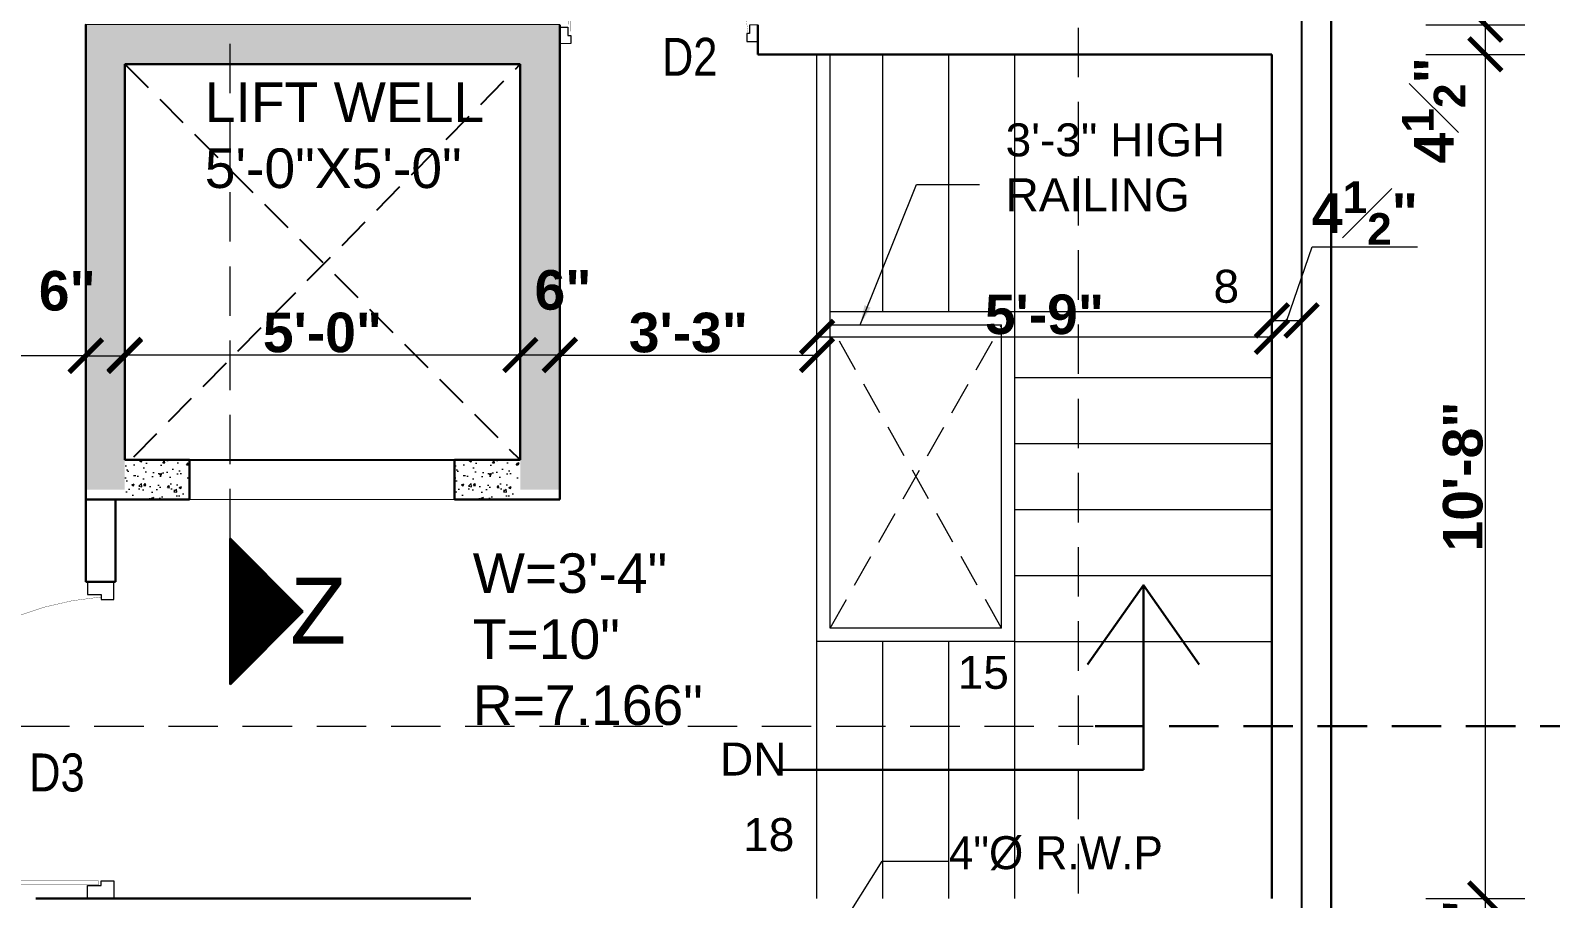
# Model space of a CAD drawing. Header units: feet. Extents: x 18471 to 30550, y -13540 to -11719.
# Drawn here: x 21034.9 to 21265.4, y -12979.7 to -12848 of the extents above; entities that cross this region are included whole.
import ezdxf

# ---------------------------------------------------------------- set-up
doc = ezdxf.new("R2010")
doc.units = ezdxf.units.FT
doc.header["$MEASUREMENT"] = 0
doc.header["$PDMODE"] = 2
doc.linetypes.add('ACAD_ISO04W100', pattern=[30, 24, -3, 0, -3])
doc.linetypes.add('DASHED', pattern=[0.75, 0.5, -0.25])
doc.layers.get('0').update_dxf_attribs({"lineweight": 30})
doc.layers.add('BLK_1_FLR_1_BLT_UP_AREA', color=25, linetype='Continuous', true_color=0x995f4c, plot=False)
for name, color, linetype, lineweight in [('BLK_1_FLR_1_LIFT_1', 7, 'Continuous', 0), ('center line', 253, 'ACAD_ISO04W100', 5), ('DIM', 7, 'Continuous', 18), ('DOOR', 32, 'Continuous', 13), ('HATCH', 9, 'Continuous', 20), ('JOINERY TEXT', 193, 'Continuous', 0), ('P-SOIL', 6, 'Continuous', 18), ('SANTRY TEXT', 174, 'Continuous', 9), ('SPECS', 7, 'Continuous', 13), ('stairs', 22, 'Continuous', 20), ('TEXT', 7, 'Continuous', 30), ('WALL', 10, 'Continuous', 30)]:
    doc.layers.add(name, color=color, linetype=linetype, lineweight=lineweight)
doc.layers.add('W2', color=173, linetype='Continuous')
doc.styles.add('AR. TEXT 01', font='arialbd.ttf')
doc.styles.add('DIM TEXT', font='GOTHIC.TTF', dxfattribs={"height": 5})
doc.styles.get("Standard").update_dxf_attribs({"font": 'ARIALN.TTF'})
doc.styles.add('TEX02', font='GARA.TTF')
doc.dimstyles.new('DIM 50', dxfattribs={"dimtxt": 6, "dimasz": 3, "dimexe": 6, "dimexo": 4, "dimgap": 0.3125, "dimtad": 1, "dimzin": 3, "dimdsep": 46, "dimlunit": 4, "dimtxsty": 'AR. TEXT 01', "dimblk": 'DOT', "dimcen": 0.09, "dimclrd": 5, "dimclre": 5, "dimclrt": 5, "dimazin": 0, "dimtfac": 0.8, "dimtofl": 0, "dimtmove": 1, "dimatfit": 3, "dimfxl": 6, "dimfxlon": 1, "dimfrac": 1, "dimtolj": 1, "dimtzin": 0, "dimlwd": -1, "dimlwe": -1, "dimarcsym": 1})
doc.dimstyles.new('DIM STYLE', dxfattribs={"dimtxt": 5, "dimasz": 3, "dimexe": 0, "dimexo": 0, "dimgap": 1.5, "dimtad": 1, "dimdec": 4, "dimzin": 3, "dimdsep": 46, "dimlunit": 4, "dimtxsty": 'DIM TEXT', "dimblk": 'ARCHTICK', "dimcen": 0, "dimdle": 1, "dimclrd": 256, "dimclre": 253, "dimclrt": 256, "dimadec": 0, "dimazin": 0, "dimtfac": 0.75, "dimtdec": 4, "dimtofl": 0, "dimtmove": 1, "dimatfit": 3, "dimfxl": 1, "dimfrac": 1, "dimtolj": 1, "dimtzin": 0, "dimlwd": -1, "dimlwe": -1, "dimarcsym": 0})

# ---------------------------------------------------------------- blocks, each defined once
blk = doc.blocks.new('_Dot')
at = {"color": 0, "linetype": 'ByBlock', "lineweight": -2}
blk.add_line((-0.5, 0), (-1, 0), dxfattribs=at)
at = {"color": 0, "linetype": 'ByBlock', "const_width": 0.5}
blk.add_lwpolyline([(-0.25, 0, 1), (0.25, 0, 1)], format="xyb", close=True, dxfattribs=at)
blk = doc.blocks.new('A$Cb508cf72')
at = {"layer": 'DOOR'}
for points in [[(1.59, 31.98), (1.59, 33.65), (2.17, 33.65), (2.17, 35.23), (0, 35.23), (0, 31.98), (1.59, 31.98)], [(37.41, 31.98), (37.41, 33.65), (36.83, 33.65), (36.83, 35.23), (39, 35.23), (39, 31.98), (37.41, 31.98)]]:
    blk.add_lwpolyline(points, dxfattribs=at)
at = {"layer": 'DOOR', "const_width": 0.0364}
blk.add_lwpolyline([(37.12, 33.65, -0.383411), (1.68, 0.02, -0.414214)], format="xyb", dxfattribs=at)
blk.add_lwpolyline([(1.68, 0.02), (1.68, 33.34), (2.19, 33.34), (2.19, 0.02)], dxfattribs=at)
blk = doc.blocks.new('_ArchTick')
at = {"color": 0, "linetype": 'ByBlock', "const_width": 0.15}
blk.add_lwpolyline([(-0.5, -0.5), (0.5, 0.5)], dxfattribs=at)
blk = doc.blocks.new('*D154')
at = {"layer": 'Defpoints', "color": 0, "ltscale": 5, "transparency": 16777216}
for p in [(21223.18, -12790.66), (21223.18, -12847.16), (21255.54, -12847.16)]:
    blk.add_point(p, dxfattribs=at)
at = {"layer": 'DIM', "ltscale": 5, "transparency": 16777216}
for p, q in [((21246.54, -12790.66), (21261.54, -12790.66)), ((21255.54, -12790.66), (21255.54, -12847.16)), ((21246.54, -12847.16), (21261.54, -12847.16))]:
    blk.add_line(p, q, dxfattribs=at)
at = {"layer": 'DIM', "ltscale": 5, "transparency": 16777216, "xscale": 5, "yscale": 5, "zscale": 5}
for p, rotation in [((21255.54, -12790.66), 90), ((21255.54, -12847.16), 270)]:
    blk.add_blockref('_ArchTick', p, dxfattribs=dict(at, rotation=rotation))
at = {"layer": 'DIM', "ltscale": 5, "transparency": 16777216, "insert": (21250.35, -12818.91), "char_height": 6, "attachment_point": 5, "rotation": 90, "style": 'AR. TEXT 01'}
blk.add_mtext('\\A1;4\'-8{\\H0.8x;\\S1#2;}"', dxfattribs=at)
blk = doc.blocks.new('*D155')
at = {"layer": 'Defpoints', "color": 0, "ltscale": 5, "transparency": 16777216}
for p in [(21223.18, -12847.16), (21223.18, -12851.66), (21255.54, -12851.66)]:
    blk.add_point(p, dxfattribs=at)
at = {"layer": 'DIM', "ltscale": 5, "transparency": 16777216}
for p, q in [((21246.54, -12847.16), (21261.54, -12847.16)), ((21255.54, -12847.16), (21255.54, -12851.66)), ((21246.54, -12851.66), (21261.54, -12851.66))]:
    blk.add_line(p, q, dxfattribs=at)
at = {"layer": 'DIM', "ltscale": 5, "transparency": 16777216, "xscale": 5, "yscale": 5, "zscale": 5}
for p, rotation in [((21255.54, -12847.16), 90), ((21255.54, -12851.66), 270)]:
    blk.add_blockref('_ArchTick', p, dxfattribs=dict(at, rotation=rotation))
at = {"layer": 'DIM', "ltscale": 5, "transparency": 16777216, "insert": (21247.73, -12860.14), "char_height": 6, "attachment_point": 5, "rotation": 90, "style": 'AR. TEXT 01'}
blk.add_mtext('\\A1;4{\\H0.8x;\\S1#2;}"', dxfattribs=at)
blk = doc.blocks.new('*D156')
at = {"layer": 'Defpoints', "color": 0, "ltscale": 5, "transparency": 16777216}
for p in [(21223.18, -12851.66), (21223.18, -12979.66), (21255.54, -12979.66)]:
    blk.add_point(p, dxfattribs=at)
at = {"layer": 'DIM', "ltscale": 5, "transparency": 16777216}
for p, q in [((21246.54, -12851.66), (21261.54, -12851.66)), ((21255.54, -12851.66), (21255.54, -12979.66)), ((21246.54, -12979.66), (21261.54, -12979.66))]:
    blk.add_line(p, q, dxfattribs=at)
at = {"layer": 'DIM', "ltscale": 5, "transparency": 16777216, "xscale": 5, "yscale": 5, "zscale": 5}
for p, rotation in [((21255.54, -12851.66), 90), ((21255.54, -12979.66), 270)]:
    blk.add_blockref('_ArchTick', p, dxfattribs=dict(at, rotation=rotation))
at = {"layer": 'DIM', "ltscale": 5, "transparency": 16777216, "insert": (21252.16, -12915.66), "char_height": 6, "attachment_point": 5, "rotation": 90, "style": 'AR. TEXT 01'}
blk.add_mtext('\\A1;10\'-8"', dxfattribs=at)
blk = doc.blocks.new('*D157')
at = {"layer": 'Defpoints', "color": 0, "transparency": 16777216}
for p in [(21223.18, -12979.66), (21201.68, -12988.66), (21255.54, -12988.66)]:
    blk.add_point(p, dxfattribs=at)
at = {"layer": 'DIM', "ltscale": 5, "transparency": 16777216}
for p, q in [((21246.54, -12979.66), (21261.54, -12979.66)), ((21255.54, -12979.66), (21255.54, -12988.66)), ((21246.54, -12988.66), (21261.54, -12988.66))]:
    blk.add_line(p, q, dxfattribs=at)
at = {"layer": 'DIM', "transparency": 16777216, "xscale": 5, "yscale": 5, "zscale": 5}
for p, rotation in [((21255.54, -12979.66), 90), ((21255.54, -12988.66), 270)]:
    blk.add_blockref('_ArchTick', p, dxfattribs=dict(at, rotation=rotation))
at = {"layer": 'DIM', "transparency": 16777216, "insert": (21252.16, -12984.16), "char_height": 6, "attachment_point": 5, "rotation": 90, "style": 'AR. TEXT 01'}
blk.add_mtext('\\A1;9"', dxfattribs=at)
blk = doc.blocks.new('*D165')
at = {"layer": 'Defpoints', "color": 0, "ltscale": 5, "transparency": 16777216}
for p in [(21203.51, -12520.66), (21232.18, -12988.66), (21280.22, -12988.66)]:
    blk.add_point(p, dxfattribs=at)
at = {"layer": 'DIM', "ltscale": 5, "transparency": 16777216}
for p, q in [((21271.22, -12520.66), (21286.22, -12520.66)), ((21280.22, -12520.66), (21280.22, -12988.66)), ((21271.22, -12988.66), (21286.22, -12988.66))]:
    blk.add_line(p, q, dxfattribs=at)
at = {"layer": 'DIM', "ltscale": 5, "transparency": 16777216, "xscale": 5, "yscale": 5, "zscale": 5}
for p, rotation in [((21280.22, -12520.66), 90), ((21280.22, -12988.66), 270)]:
    blk.add_blockref('_ArchTick', p, dxfattribs=dict(at, rotation=rotation))
at = {"layer": 'DIM', "ltscale": 5, "transparency": 16777216, "insert": (21276.85, -12754.66), "char_height": 6, "attachment_point": 5, "rotation": 90, "style": 'AR. TEXT 01'}
blk.add_mtext('\\A1;39\'-0"', dxfattribs=at)
blk = doc.blocks.new('*D183')
at = {"layer": 'Defpoints', "color": 0, "transparency": 16777216}
for p in [(21043.28, -12897.31), (20647.18, -12902.73), (21043.28, -12910.86)]:
    blk.add_point(p, dxfattribs=at)
at = {"layer": 'DIM', "ltscale": 5, "transparency": 16777216}
for p, q in [((20647.18, -12898.73), (20647.18, -12891.31)), ((21043.28, -12906.31), (21043.28, -12891.31)), ((20647.18, -12897.31), (21043.28, -12897.31))]:
    blk.add_line(p, q, dxfattribs=at)
at = {"layer": 'DIM', "transparency": 16777216, "xscale": 5, "yscale": 5, "zscale": 5, "rotation": 180}
blk.add_blockref('_ArchTick', (20647.18, -12897.31), dxfattribs=at)
at = {"layer": 'DIM', "transparency": 16777216, "xscale": 5, "yscale": 5, "zscale": 5}
blk.add_blockref('_ArchTick', (21043.28, -12897.31), dxfattribs=at)
at = {"layer": 'DIM', "transparency": 16777216, "insert": (20845.23, -12893.93), "char_height": 6, "attachment_point": 5, "style": 'AR. TEXT 01'}
blk.add_mtext('\\A1;33\'-0"', dxfattribs=at)
blk = doc.blocks.new('*D184')
at = {"layer": 'Defpoints', "color": 0, "transparency": 16777216}
for p in [(21049.18, -12897.37), (21043.28, -12901.93), (21049.18, -12906.29)]:
    blk.add_point(p, dxfattribs=at)
at = {"layer": 'DIM', "ltscale": 5, "transparency": 16777216}
for p, q in [((21043.28, -12897.93), (21043.28, -12891.37)), ((21049.18, -12902.29), (21049.18, -12891.37)), ((21043.28, -12897.37), (21049.18, -12897.37))]:
    blk.add_line(p, q, dxfattribs=at)
at = {"layer": 'DIM', "transparency": 16777216, "xscale": 5, "yscale": 5, "zscale": 5, "rotation": 180}
blk.add_blockref('_ArchTick', (21043.28, -12897.37), dxfattribs=at)
at = {"layer": 'DIM', "transparency": 16777216, "xscale": 5, "yscale": 5, "zscale": 5}
blk.add_blockref('_ArchTick', (21049.18, -12897.37), dxfattribs=at)
at = {"layer": 'DIM', "transparency": 16777216, "insert": (21040.47, -12887.54), "char_height": 6, "attachment_point": 5, "style": 'AR. TEXT 01'}
blk.add_mtext('\\A1;6"', dxfattribs=at)
blk = doc.blocks.new('*D185')
at = {"layer": 'Defpoints', "color": 0, "transparency": 16777216}
for p in [(21109.18, -12897.23), (21049.18, -12906.16), (21109.18, -12905.79)]:
    blk.add_point(p, dxfattribs=at)
at = {"layer": 'DIM', "ltscale": 5, "transparency": 16777216}
for p, q in [((21049.18, -12902.16), (21049.18, -12891.23)), ((21109.18, -12901.79), (21109.18, -12891.23)), ((21049.18, -12897.23), (21109.18, -12897.23))]:
    blk.add_line(p, q, dxfattribs=at)
at = {"layer": 'DIM', "transparency": 16777216, "xscale": 5, "yscale": 5, "zscale": 5, "rotation": 180}
blk.add_blockref('_ArchTick', (21049.18, -12897.23), dxfattribs=at)
at = {"layer": 'DIM', "transparency": 16777216, "xscale": 5, "yscale": 5, "zscale": 5}
blk.add_blockref('_ArchTick', (21109.18, -12897.23), dxfattribs=at)
at = {"layer": 'DIM', "transparency": 16777216, "insert": (21079.18, -12893.86), "char_height": 6, "attachment_point": 5, "style": 'AR. TEXT 01'}
blk.add_mtext('\\A1;5\'-0"', dxfattribs=at)
blk = doc.blocks.new('*D186')
at = {"layer": 'Defpoints', "color": 0, "transparency": 16777216}
for p in [(21115.18, -12897.23), (21109.18, -12905.79), (21115.18, -12906.01)]:
    blk.add_point(p, dxfattribs=at)
at = {"layer": 'DIM', "ltscale": 5, "transparency": 16777216}
for p, q in [((21109.18, -12901.79), (21109.18, -12891.23)), ((21115.18, -12902.01), (21115.18, -12891.23)), ((21109.18, -12897.23), (21115.18, -12897.23))]:
    blk.add_line(p, q, dxfattribs=at)
at = {"layer": 'DIM', "transparency": 16777216, "xscale": 5, "yscale": 5, "zscale": 5, "rotation": 180}
blk.add_blockref('_ArchTick', (21109.18, -12897.23), dxfattribs=at)
at = {"layer": 'DIM', "transparency": 16777216, "xscale": 5, "yscale": 5, "zscale": 5}
blk.add_blockref('_ArchTick', (21115.18, -12897.23), dxfattribs=at)
at = {"layer": 'DIM', "transparency": 16777216, "insert": (21115.66, -12887.41), "char_height": 6, "attachment_point": 5, "style": 'AR. TEXT 01'}
blk.add_mtext('\\A1;6"', dxfattribs=at)
blk = doc.blocks.new('*D187')
at = {"layer": 'Defpoints', "color": 0, "transparency": 16777216}
for p in [(21154.18, -12897.24), (21154.18, -12909.02), (21115.18, -12912.74)]:
    blk.add_point(p, dxfattribs=at)
at = {"layer": 'DIM', "ltscale": 5, "transparency": 16777216}
for p, q in [((21115.18, -12906.24), (21115.18, -12891.24)), ((21154.18, -12905.02), (21154.18, -12891.24)), ((21115.18, -12897.24), (21154.18, -12897.24))]:
    blk.add_line(p, q, dxfattribs=at)
at = {"layer": 'DIM', "transparency": 16777216, "xscale": 5, "yscale": 5, "zscale": 5, "rotation": 180}
blk.add_blockref('_ArchTick', (21115.18, -12897.24), dxfattribs=at)
at = {"layer": 'DIM', "transparency": 16777216, "xscale": 5, "yscale": 5, "zscale": 5}
blk.add_blockref('_ArchTick', (21154.18, -12897.24), dxfattribs=at)
at = {"layer": 'DIM', "transparency": 16777216, "insert": (21134.68, -12893.87), "char_height": 6, "attachment_point": 5, "style": 'AR. TEXT 01'}
blk.add_mtext('\\A1;3\'-3"', dxfattribs=at)
blk = doc.blocks.new('*D188')
at = {"layer": 'Defpoints', "color": 0, "ltscale": 5, "transparency": 16777216}
for p in [(21227.68, -12891.99), (21223.18, -12903.02), (21227.68, -12909.51)]:
    blk.add_point(p, dxfattribs=at)
at = {"layer": 'DIM', "ltscale": 5, "transparency": 16777216}
for p, q in [((21225.43, -12891.99), (21229.3, -12880.86)), ((21229.3, -12880.86), (21245.25, -12880.86)), ((21223.18, -12899.02), (21223.18, -12885.99)), ((21227.68, -12900.99), (21227.68, -12885.99)), ((21223.18, -12891.99), (21227.68, -12891.99))]:
    blk.add_line(p, q, dxfattribs=at)
at = {"layer": 'DIM', "ltscale": 5, "transparency": 16777216, "xscale": 5, "yscale": 5, "zscale": 5, "rotation": 180}
blk.add_blockref('_ArchTick', (21223.18, -12891.99), dxfattribs=at)
at = {"layer": 'DIM', "ltscale": 5, "transparency": 16777216, "xscale": 5, "yscale": 5, "zscale": 5}
blk.add_blockref('_ArchTick', (21227.68, -12891.99), dxfattribs=at)
at = {"layer": 'DIM', "ltscale": 5, "transparency": 16777216, "insert": (21237.28, -12875.73), "char_height": 6, "attachment_point": 5, "style": 'AR. TEXT 01'}
blk.add_mtext('\\A1;4{\\H0.8x;\\S1#2;}"', dxfattribs=at)
blk = doc.blocks.new('*D207')
at = {"layer": 'Defpoints', "color": 0, "ltscale": 5, "transparency": 16777216}
for p in [(21223.18, -12894.49), (21154.18, -12899.95), (21223.18, -12900.66)]:
    blk.add_point(p, dxfattribs=at)
at = {"layer": 'DIM', "ltscale": 5, "transparency": 16777216}
for p, q in [((21154.18, -12895.95), (21154.18, -12888.49)), ((21223.18, -12896.66), (21223.18, -12888.49)), ((21154.18, -12894.49), (21223.18, -12894.49))]:
    blk.add_line(p, q, dxfattribs=at)
at = {"layer": 'DIM', "ltscale": 5, "transparency": 16777216, "xscale": 5, "yscale": 5, "zscale": 5, "rotation": 180}
blk.add_blockref('_ArchTick', (21154.18, -12894.49), dxfattribs=at)
at = {"layer": 'DIM', "ltscale": 5, "transparency": 16777216, "xscale": 5, "yscale": 5, "zscale": 5}
blk.add_blockref('_ArchTick', (21223.18, -12894.49), dxfattribs=at)
at = {"layer": 'DIM', "ltscale": 5, "transparency": 16777216, "insert": (21188.68, -12891.11), "char_height": 6, "attachment_point": 5, "style": 'AR. TEXT 01'}
blk.add_mtext('\\A1;5\'-9"', dxfattribs=at)
blk = doc.blocks.new('*U78')
at = {"layer": 'HATCH', "ltscale": 10}
h = blk.add_hatch(dxfattribs=at)
h.set_pattern_fill('ANSI31', color=256, angle=180, style=0)
h.set_pattern_definition([(135, (26836.27393, 39780.24018), (0.08838834765, 0.08838834765), [])])
h.paths.add_polyline_path([(11.07, 127.98), (0, 139.05), (0, 116.91)])
h = blk.add_hatch(dxfattribs=at)
h.set_pattern_fill('ANSI31', color=256, angle=180, style=0)
h.set_pattern_definition([(225, (26836.27393, -39641.19228), (0.08838834765, -0.08838834765), [])])
h.paths.add_polyline_path([(11.07, 11.07), (0, 0), (0, 22.14)])
at = {"layer": 'WALL', "color": 3, "ltscale": 15}
for p, q in [((0, 116.91), (0, 139.05)), ((0, 139.05), (11.07, 127.98)), ((0, 116.91), (11.07, 127.98)), ((0, 22.14), (0, 0)), ((11.07, 11.07), (0, 22.14)), ((11.07, 11.07), (0, 0))]:
    blk.add_line(p, q, dxfattribs=at)
at = {"layer": 'WALL', "color": 3, "linetype": 'DASHED', "lineweight": 13, "ltscale": 15}
blk.add_line((0, 22.14), (0, 139.05), dxfattribs=at)
at = {"layer": 'TEXT', "char_height": 10, "width": 27.269, "attachment_point": 8, "style": 'TEX02'}
for insert in [(19.43, 126.31), (13.38, 6.18)]:
    blk.add_mtext('\\A1;{\\fArial|b0|i0|c0|p34;Z}', dxfattribs=dict(at, insert=insert))

msp = doc.modelspace()

# ---------------------------------------------------------------- hatches: boundary and pattern name
at = {"layer": 'HATCH'}
h = msp.add_hatch(dxfattribs=at)
h.set_pattern_fill('AR-CONC', color=256, scale=0.5, style=0)
h.set_pattern_definition([(50, (9260.0132, 21600.9916), (3.58630091, -0.31376067), [0.375, -4.125]), (-5, (9260.0132, 21600.9916), (-0.69375667, 3.76096067), [0.3, -3.3]), (100.4514, (9260.312, 21600.9654), (2.8925469, 3.4471977), [0.31870095, -3.50571056]), (46.1842, (9260.0132, 21601.9916), (5.33620524, -0.82759507), [0.5625, -6.1875]), (96.6356, (9260.458, 21601.9226), (4.6733135, 4.87058935), [0.4780514, -5.258565]), (-8.8158, (9260.013, 21601.9916), (4.6733097, 4.870593), [0.45, -4.95]), (21, (9260.5132, 21601.7416), (2.98453526, -2.01309445), [0.375, -4.125]), (-34, (9260.5132, 21601.7416), (1.21657666, 3.62575023), [0.3, -3.3]), (71.4514, (9260.762, 21601.574), (4.20111314, 1.6126525), [0.31870095, -3.50571056]), (37.5, (9260.0132, 21600.9916), (0.060799277, 1.66446927), [0, -3.26, 0, -3.35, 0, -3.3125]), (7.5, (9260.0132, 21600.9916), (1.31534769, 1.97205856), [0, -1.91, 0, -3.185, 0, -1.2625]), (-32.5, (9258.8982, 21600.9916), (2.66911218, -0.11277436), [0, -1.25, 0, -3.9, 0, -5.175]), (-42.5, (9258.3982, 21600.9916), (2.91593085, 0.50052491), [0, -1.625, 0, -2.59, 0, -3.675])])
h.paths.add_polyline_path([(21115.181, -12847.158), (21098.681, -12847.158), (21043.279, -12847.158), (21043.279, -12917.658), (21049.029, -12917.658), (21049.181, -12917.658), (21049.181, -12853.158), (21109.181, -12853.158), (21109.181, -12917.658), (21115.181, -12917.658)])
h = msp.add_hatch(dxfattribs=at)
h.set_pattern_fill('AR-CONC', color=256, scale=0.5, style=0)
h.set_pattern_definition([(50, (20578.6152, -13449.1368), (3.586301, -0.313761), [0.375, -4.125]), (-5, (20578.6152, -13449.137), (-0.693757, 3.76096), [0.3, -3.3]), (100.45144, (20578.914, -13449.163), (2.892544, 3.4472), [0.318701, -3.50571]), (46.1842, (20578.6152, -13448.137), (5.336207, -0.827596), [0.5625, -6.1875]), (96.6356, (20579.06, -13448.206), (4.67331, 4.870593), [0.47805, -5.25857]), (-8.8158, (20578.615, -13448.137), (4.67331, 4.870593), [0.45, -4.95]), (21, (20579.1152, -13448.3868), (2.984535, -2.013094), [0.375, -4.125]), (-34, (20579.1152, -13448.387), (1.216577, 3.62575), [0.3, -3.3]), (71.45144, (20579.364, -13448.5546), (4.201112, 1.612656), [0.318701, -3.50571]), (37.5, (20578.6152, -13449.1368), (0.0607993, 1.6644693), [0, -3.26, 0, -3.35, 0, -3.3125]), (7.5, (20578.6152, -13449.1368), (1.3153477, 1.9720586), [0, -1.91, 0, -3.185, 0, -1.2625]), (-32.5, (20577.5002, -13449.1368), (2.6691122, -0.1127744), [0, -1.25, 0, -3.9, 0, -5.175]), (-42.5, (20577.0002, -13449.1368), (2.915931, 0.500525), [0, -1.625, 0, -2.59, 0, -3.675])])
h.paths.add_polyline_path([(21049.181, -12919.158), (21059.029, -12919.158), (21059.029, -12913.158), (21049.181, -12913.158)])
h = msp.add_hatch(dxfattribs=at)
h.set_pattern_fill('AR-CONC', color=256, scale=0.5, style=0)
h.set_pattern_definition([(50, (20628.6152, -13449.1368), (3.586301, -0.313761), [0.375, -4.125]), (-5, (20628.6152, -13449.137), (-0.693757, 3.76096), [0.3, -3.3]), (100.45144, (20628.914, -13449.163), (2.892544, 3.4472), [0.318701, -3.50571]), (46.1842, (20628.6152, -13448.137), (5.336207, -0.827596), [0.5625, -6.1875]), (96.6356, (20629.06, -13448.206), (4.67331, 4.870593), [0.47805, -5.25857]), (-8.8158, (20628.615, -13448.137), (4.67331, 4.870593), [0.45, -4.95]), (21, (20629.1152, -13448.3868), (2.984535, -2.013094), [0.375, -4.125]), (-34, (20629.1152, -13448.387), (1.216577, 3.62575), [0.3, -3.3]), (71.45144, (20629.364, -13448.5546), (4.201112, 1.612656), [0.318701, -3.50571]), (37.5, (20628.6152, -13449.1368), (0.0607993, 1.6644693), [0, -3.26, 0, -3.35, 0, -3.3125]), (7.5, (20628.6152, -13449.1368), (1.3153477, 1.9720586), [0, -1.91, 0, -3.185, 0, -1.2625]), (-32.5, (20627.5002, -13449.1368), (2.6691122, -0.1127744), [0, -1.25, 0, -3.9, 0, -5.175]), (-42.5, (20627.0002, -13449.1368), (2.915931, 0.500525), [0, -1.625, 0, -2.59, 0, -3.675])])
h.paths.add_polyline_path([(21099.181, -12919.158), (21109.029, -12919.158), (21109.029, -12913.158), (21099.181, -12913.158)])

# ---------------------------------------------------------------- linework, layer by layer
at = {"layer": 'BLK_1_FLR_1_BLT_UP_AREA', "color": 25, "elevation": 0.023}
msp.add_lwpolyline([(20642.681, -12565.658), (21001.181, -12565.658), (21001.181, -12520.658), (21227.681, -12520.658), (21227.681, -12988.658), (21155.681, -12988.658), (21155.681, -13204.658), (21035.681, -13204.658), (21035.681, -12988.658), (20642.681, -12988.658), (20642.681, -12565.658)], dxfattribs=at)
at = {"layer": 'BLK_1_FLR_1_LIFT_1', "color": 114, "true_color": 0x139b48, "elevation": 0.023}
msp.add_lwpolyline([(21115.181, -12847.177), (21043.181, -12847.14), (21043.181, -12919.122), (21115.181, -12919.158)], close=True, dxfattribs=at)
at = {"layer": 'center line'}
msp.add_line((21227.681, -13036.658, 0.023), (21227.681, -12477.001, 0.023), dxfattribs=at)
at = {"layer": 'stairs'}
for p, q in [((21154.181, -12940.658, 0.023), (21154.181, -12851.658, 0.023)), ((21156.181, -12938.658, 0.023), (21156.181, -12851.658, 0.023)), ((21164.181, -12890.658, 0.023), (21164.181, -12851.658, 0.023)), ((21174.181, -12890.658, 0.023), (21174.181, -12851.658, 0.023)), ((21184.181, -12890.658, 0.023), (21184.181, -12851.658, 0.023)), ((21156.181, -12890.658, 0.023), (21184.181, -12890.658, 0.023)), ((21184.181, -12940.658, 0.023), (21184.181, -12890.658, 0.023)), ((21184.181, -12890.658, 0.023), (21223.181, -12890.658, 0.023)), ((21156.181, -12892.658, 0.023), (21182.181, -12892.658, 0.023)), ((21182.181, -12938.658, 0.023), (21182.181, -12892.658, 0.023)), ((21184.181, -12900.658, 0.023), (21223.181, -12900.658, 0.023)), ((21184.181, -12910.658, 0.023), (21223.181, -12910.658, 0.023)), ((21115.181, -12914.658, 0.023), (21115.181, -12919.158, 0.023)), ((21184.181, -12920.658, 0.023), (21223.181, -12920.658, 0.023)), ((21184.181, -12930.658, 0.023), (21223.181, -12930.658, 0.023)), ((21182.181, -12938.658, 0.023), (21156.181, -12938.658, 0.023)), ((21154.181, -12979.658, 0.023), (21154.181, -12940.658, 0.023)), ((21184.181, -12940.658, 0.023), (21154.181, -12940.658, 0.023)), ((21164.181, -12979.658, 0.023), (21164.181, -12940.658, 0.023)), ((21174.181, -12979.658, 0.023), (21174.181, -12940.658, 0.023)), ((21184.181, -12979.658, 0.023), (21184.181, -12940.658, 0.023)), ((21184.181, -12940.658, 0.023), (21223.181, -12940.658, 0.023))]:
    msp.add_line(p, q, dxfattribs=at)
at = {"layer": 'stairs', "linetype": 'DASHED', "ltscale": 10}
for p, q in [((21156.181, -12938.658, 0.023), (21182.181, -12892.658, 0.023)), ((21182.181, -12938.658, 0.023), (21156.181, -12892.658, 0.023))]:
    msp.add_line(p, q, dxfattribs=at)
at = {"layer": 'W2', "linetype": 'DASHED', "ltscale": 10}
for p, q in [((21049.181, -12853.158, 0.023), (21109.181, -12913.158, 0.023)), ((21050.565, -12912.681, 0.023), (21109.181, -12853.158, 0.023))]:
    msp.add_line(p, q, dxfattribs=at)
at = {"layer": 'W2'}
msp.add_line((21059.029, -12913.158, 0.023), (21099.181, -12913.158, 0.023), dxfattribs=at)
at = {"layer": 'WALL', "color": 3, "linetype": 'DASHED', "lineweight": 13, "ltscale": 15}
for p, q in [((21193.818, -12431.363, 0.023), (21193.818, -13186.254, 0.023)), ((20695.822, -12953.501, 0.023), (21196.082, -12953.501, 0.023))]:
    msp.add_line(p, q, dxfattribs=at)
at = {"layer": 'WALL'}
for p, q in [((21232.181, -12988.658, 0.023), (21232.181, -12520.658, 0.023)), ((21043.279, -12913.158, 0.023), (21043.279, -12847.158, 0.023)), ((21115.181, -12919.158, 0.023), (21115.181, -12847.158, 0.023)), ((21145.194, -12851.658, 0.023), (21145.194, -12847.158, 0.023)), ((21145.194, -12851.658, 0.023), (21223.181, -12851.658, 0.023)), ((21223.181, -12979.658, 0.023), (21223.181, -12851.658, 0.023)), ((21049.181, -12912.629, 0.023), (21049.181, -12853.158, 0.023)), ((21049.181, -12913.158, 0.023), (21049.181, -12853.158, 0.023)), ((21109.181, -12853.158, 0.023), (21049.181, -12853.158, 0.023)), ((21109.181, -12913.158, 0.023), (21109.181, -12853.158, 0.023)), ((21043.279, -12913.158, 0.023), (21043.279, -12931.616, 0.023)), ((21059.029, -12913.158, 0.023), (21049.181, -12913.158, 0.023)), ((21059.029, -12913.158, 0.023), (21059.029, -12919.158, 0.023)), ((21109.181, -12913.158, 0.023), (21099.181, -12913.158, 0.023)), ((21099.181, -12913.158, 0.023), (21099.181, -12919.158, 0.023)), ((21059.029, -12919.158, 0.023), (21043.279, -12919.158, 0.023)), ((21047.779, -12919.158, 0.023), (21047.779, -12931.616, 0.023)), ((21115.181, -12919.158, 0.023), (21099.181, -12919.158, 0.023)), ((21043.279, -12931.616, 0.023), (21047.779, -12931.616, 0.023)), ((21035.681, -12979.658, 0.023), (21101.681, -12979.658, 0.023))]:
    msp.add_line(p, q, dxfattribs=at)
at = {"layer": 'WALL', "color": 3, "linetype": 'DASHED', "ltscale": 15}
msp.add_line((21282.603, -12953.501, 0.023), (21196.082, -12953.501, 0.023), dxfattribs=at)

# ---------------------------------------------------------------- block references
at = {"ltscale": 5}
msp.add_blockref('*U78', (21065.152, -12947.188, 0.023), dxfattribs=at)
at = {"layer": 'HATCH', "ltscale": 5}
for p, xscale, yscale, zscale, rotation in [((21114.894, -12822.925, 0.023), -0.7695705536672502, 0.7695705536672502, 0.7695705536672502, 180.6372533213277), ((21004.142, -12979.658, 0.023), -1.231845700139089, 1.231845700139089, 1.231845700139089, 270)]:
    msp.add_blockref('A$Cb508cf72', p, dxfattribs=dict(at, xscale=xscale, yscale=yscale, zscale=zscale, rotation=rotation))

# ---------------------------------------------------------------- texts
at = {"layer": 'JOINERY TEXT', "char_height": 5.75, "width": 20.94495, "attachment_point": 1}
for s, insert in [('\\A1;D2', (21130.665, -12849.154, 0.023)), ('\\A1;D3', (21034.691, -12957.66, 0.023))]:
    msp.add_mtext(s, dxfattribs=dict(at, insert=insert))
at = {"layer": 'SANTRY TEXT', "color": 5, "ltscale": 25, "insert": (21174.179, -12970.198, 0.023), "char_height": 5, "width": 68.77203, "attachment_point": 1, "style": 'DIM TEXT'}
msp.add_mtext('\\A1;4"%%C R.W.P', dxfattribs=at)
at = {"layer": 'TEXT', "attachment_point": 1, "style": 'TEX02'}
for s, insert, char_height, width in [('\\A1;{\\fArial|b0|i0|c0|p34;LIFT WELL\\P5\'-0"X5\'-0"}', (21061.322, -12855.918, 0.023), 6, 122.38714), ('\\A1;{\\fArial|b0|i0|c0|p34;8}', (21214.322, -12884.319, 0.023), 5, 3.90431), ('\\A1;{\\fArial|b0|i0|c0|p34;W=3\'-4"\\PT=10"\\PR=7.166"}', (21101.974, -12927.318, 0.023), 6, 25.53323), ('\\A1;{\\fArial|b0|i0|c0|p34;15}', (21175.519, -12942.855, 0.023), 5, 3.90431), ('\\A1;{\\fArial|b0|i0|c0|p34;DN}', (21139.475, -12955.998, 0.023), 5, 3.90431), ('\\A1;{\\fArial|b0|i0|c0|p34;18}', (21142.972, -12967.456, 0.023), 5, 3.90431)]:
    msp.add_mtext(s, dxfattribs=dict(at, insert=insert, char_height=char_height, width=width))
at = {"layer": 'TEXT', "insert": (21182.789, -12862.119, 0.023), "char_height": 5, "width": 37.04404, "attachment_point": 1}
msp.add_mtext('{\\fArial|b0|i0|c0|p34;3\'-3" HIGH \\PRAILING}', dxfattribs=at)

# ---------------------------------------------------------------- dimensions: what is measured, and where the dimension line sits
at = {"layer": 'DIM', "ltscale": 5}
for base, p1, p2, picture, middle in [((21280.224, -12988.658, 0.023), (21203.512, -12520.658, 0.023), (21232.181, -12988.658, 0.023), '*D165', (21276.846, -12754.658, 0.023)), ((21255.537, -12847.158, 0.023), (21223.181, -12790.658, 0.023), (21223.181, -12847.158, 0.023), '*D154', (21250.351, -12818.908, 0.023)), ((21255.537, -12979.658, 0.023), (21223.181, -12851.658, 0.023), (21223.181, -12979.658, 0.023), '*D156', (21252.159, -12915.658, 0.023)), ((21255.537, -12988.658, 0.023), (21223.181, -12979.658, 0.023), (21201.681, -12988.658, 0.023), '*D157', (21252.158, -12984.158, 0.023))]:
    dim = msp.add_linear_dim(base=base, p1=p1, p2=p2, angle=90, dimstyle='DIM 50', override={"dimtxt": 6, "dimasz": 5, "dimblk": 'ArchTick', "dimclrd": 256, "dimclre": 256, "dimclrt": 256, "dimfxl": 9}, dxfattribs=at)
    dim.commit()
    dim.dimension.update_dxf_attribs({"geometry": picture, "text_midpoint": middle})
dim = msp.add_linear_dim(base=(21255.537, -12851.658, 0.023), p1=(21223.181, -12847.158, 0.023), p2=(21223.181, -12851.658, 0.023), angle=90, dimstyle='DIM 50', override={"dimtxt": 6, "dimasz": 5, "dimblk": 'ArchTick', "dimclrd": 256, "dimclre": 256, "dimclrt": 256, "dimfxl": 9}, dxfattribs=at)
dim.commit()
dim.dimension.update_dxf_attribs({"geometry": '*D155', "text_midpoint": (21252.865, -12860.137, 0.023), "dimtype": 160})
for base, p1, p2, picture, middle in [((21227.681, -12891.992, 0.023), (21223.181, -12903.024, 0.023), (21227.681, -12909.514, 0.023), '*D188', (21229.612, -12880.858, 0.023)), ((21049.181, -12897.366, 0.023), (21043.279, -12901.934, 0.023), (21049.181, -12906.295, 0.023), '*D184', (21040.473, -12890.915, 0.023)), ((21115.181, -12897.232, 0.023), (21109.181, -12905.795, 0.023), (21115.181, -12906.014, 0.023), '*D186', (21115.66, -12890.782, 0.023))]:
    dim = msp.add_linear_dim(base=base, p1=p1, p2=p2, dimstyle='DIM 50', override={"dimtxt": 6, "dimasz": 5, "dimblk": 'ArchTick', "dimclrd": 256, "dimclre": 256, "dimclrt": 256, "dimfxl": 9}, dxfattribs=at)
    dim.commit()
    dim.dimension.update_dxf_attribs({"geometry": picture, "text_midpoint": middle, "dimtype": 160})
for base, p1, p2, picture, middle in [((21223.181, -12894.492, 0.023), (21154.181, -12899.948, 0.023), (21223.181, -12900.658, 0.023), '*D207', (21188.681, -12891.114, 0.023)), ((21043.279, -12897.307, 0.023), (20647.181, -12902.731, 0.023), (21043.279, -12910.858, 0.023), '*D183', (20845.23, -12893.934, 0.023)), ((21109.181, -12897.232, 0.023), (21049.181, -12906.161, 0.023), (21109.181, -12905.795, 0.023), '*D185', (21079.181, -12893.86, 0.023)), ((21154.181, -12897.243, 0.023), (21115.181, -12912.738, 0.023), (21154.181, -12909.024, 0.023), '*D187', (21134.681, -12893.871, 0.023))]:
    dim = msp.add_linear_dim(base=base, p1=p1, p2=p2, dimstyle='DIM 50', override={"dimtxt": 6, "dimasz": 5, "dimblk": 'ArchTick', "dimclrd": 256, "dimclre": 256, "dimclrt": 256, "dimfxl": 9}, dxfattribs=at)
    dim.commit()
    dim.dimension.update_dxf_attribs({"geometry": picture, "text_midpoint": middle})

# ---------------------------------------------------------------- leaders
at = {"layer": 'P-SOIL'}
msp.add_leader([(21151.159, -12994.423, 0.023), (21164.082, -12973.995, 0.023), (21174.09, -12973.995, 0.023)], dimstyle='DIM 50', override={"dimasz": 6, "dimtad": 0}, dxfattribs=at)
at = {"layer": 'SPECS'}
msp.add_leader([(21160.728, -12892.658, 0.023), (21169.257, -12871.38, 0.023), (21178.833, -12871.38, 0.023)], dimstyle='DIM STYLE', override={"dimtad": 0}, dxfattribs=at)
at = {"layer": 'TEXT'}
msp.add_leader([(21203.681, -12932.158, 0.023), (21203.681, -12960.158, 0.023), (21148.105, -12960.158, 0.023)], dimstyle='DIM 50', override={"dimasz": 12, "dimtad": 0, "dimldrblk": 'Open90'}, dxfattribs=at)

doc.saveas('drawing.dxf')
